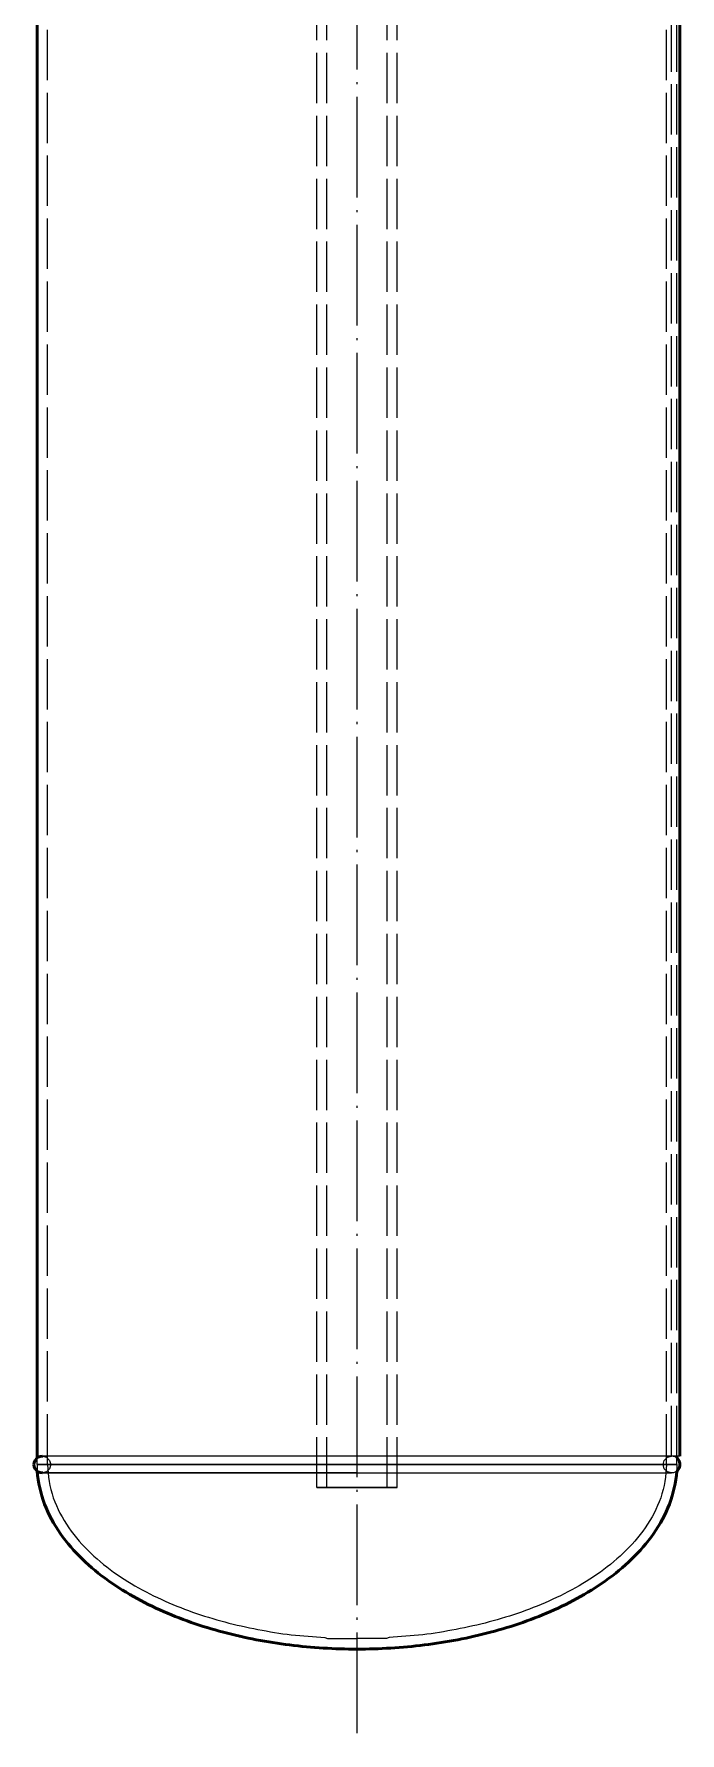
# Model space of a CAD drawing. Header units: millimetres. Extents: x 0 to 594, y 0 to 420.
# Drawn here: x 146 to 184.5, y 215 to 316.3 of the extents above; entities that cross this region are included whole.
import ezdxf

# ---------------------------------------------------------------- set-up
doc = ezdxf.new("R2010")
doc.units = ezdxf.units.MM
doc.linetypes.add('ISO02-TRAZOS', pattern=[3.75, 3, -0.75])
doc.linetypes.add('ISO04-TRAZO-PUNTO', pattern=[7.625, 6, -0.75, 0.125, -0.75])
for name, color, linetype, lineweight in [('01-VISIBLE', 7, 'CONTINUOUS', 50), ('02-OCULTA', 4, 'ISO02-TRAZOS', 25), ('03-EJE', 1, 'ISO04-TRAZO-PUNTO', 25)]:
    doc.layers.add(name, color=color, linetype=linetype, lineweight=lineweight)

msp = doc.modelspace()

# ---------------------------------------------------------------- linework, layer by layer
at = {"layer": '01-VISIBLE'}
for p, q in [((146.186, 231.391), (146.186, 356.485)), ((184.473, 231.5), (184.473, 356.375)), ((184.286, 231.391), (184.286, 231.5))]:
    msp.add_line(p, q, dxfattribs=at)
for points in [[(146.498, 231.5), (146.369, 231.483), (146.248, 231.433), (146.145, 231.354), (146.065, 231.25), (146.015, 231.13), (145.998, 231)], [(145.998, 231), (146.015, 230.871), (146.065, 230.75), (146.145, 230.647), (146.248, 230.567), (146.369, 230.517), (146.498, 230.5)], [(184.473, 231), (184.468, 230.925), (184.45, 230.851), (184.422, 230.78), (184.384, 230.715), (184.336, 230.656), (184.28, 230.605)], [(184.473, 231), (184.468, 231.075), (184.451, 231.147), (184.424, 231.217), (184.387, 231.281), (184.34, 231.34), (184.286, 231.391)], [(146.192, 230.605), (146.208, 230.354), (146.241, 230.105), (146.291, 229.859), (146.346, 229.613), (146.405, 229.369), (146.47, 229.126), (146.542, 228.885), (146.624, 228.648), (146.716, 228.414), (146.818, 228.184), (146.928, 227.958), (147.045, 227.735), (147.168, 227.516), (147.297, 227.301), (147.432, 227.088), (147.573, 226.88), (147.719, 226.676), (147.871, 226.476), (148.029, 226.279), (148.191, 226.087), (148.358, 225.899), (148.529, 225.715), (148.704, 225.535), (148.883, 225.358), (149.065, 225.185), (149.251, 225.016), (149.441, 224.851), (149.633, 224.689), (149.829, 224.531), (150.027, 224.376), (150.228, 224.225), (150.432, 224.078), (150.637, 223.934), (150.846, 223.793), (151.056, 223.655), (151.268, 223.52), (151.483, 223.389), (151.699, 223.261), (151.917, 223.136), (152.137, 223.013), (152.358, 222.894), (152.581, 222.778), (152.805, 222.665), (153.031, 222.554), (153.258, 222.446), (153.487, 222.341), (153.716, 222.239), (153.947, 222.139), (154.179, 222.042), (154.412, 221.948), (154.646, 221.856), (154.881, 221.767), (155.117, 221.68), (155.354, 221.596), (155.592, 221.514), (155.83, 221.435), (156.07, 221.357), (156.31, 221.283), (156.55, 221.21), (156.792, 221.14), (157.034, 221.072), (157.276, 221.007), (157.52, 220.943), (157.764, 220.882), (158.008, 220.823), (158.253, 220.766), (158.498, 220.711), (158.744, 220.659), (158.99, 220.608), (159.237, 220.56), (159.484, 220.514), (159.732, 220.469), (159.98, 220.427), (160.228, 220.387), (160.476, 220.349), (160.725, 220.313), (160.974, 220.279), (161.223, 220.247), (161.473, 220.217), (161.723, 220.189), (161.973, 220.163), (162.223, 220.139), (162.474, 220.116), (162.724, 220.096), (162.975, 220.078), (163.226, 220.062), (163.477, 220.047), (163.728, 220.035), (163.979, 220.024), (164.23, 220.016), (164.482, 220.009), (164.733, 220.004), (164.984, 220.001), (165.236, 220)], [(184.28, 230.605), (184.264, 230.354), (184.23, 230.105), (184.181, 229.859), (184.126, 229.613), (184.067, 229.369), (184.002, 229.126), (183.93, 228.885), (183.848, 228.648), (183.756, 228.414), (183.654, 228.184), (183.544, 227.958), (183.427, 227.735), (183.304, 227.516), (183.174, 227.301), (183.039, 227.088), (182.899, 226.88), (182.752, 226.676), (182.6, 226.476), (182.443, 226.279), (182.281, 226.087), (182.114, 225.899), (181.943, 225.715), (181.768, 225.535), (181.589, 225.358), (181.406, 225.185), (181.22, 225.016), (181.031, 224.851), (180.839, 224.689), (180.643, 224.531), (180.445, 224.376), (180.244, 224.225), (180.04, 224.078), (179.834, 223.934), (179.626, 223.793), (179.416, 223.655), (179.203, 223.52), (178.989, 223.389), (178.773, 223.261), (178.555, 223.136), (178.335, 223.013), (178.114, 222.894), (177.891, 222.778), (177.666, 222.665), (177.441, 222.554), (177.213, 222.446), (176.985, 222.341), (176.755, 222.239), (176.524, 222.139), (176.293, 222.042), (176.06, 221.948), (175.825, 221.856), (175.59, 221.767), (175.354, 221.68), (175.118, 221.596), (174.88, 221.514), (174.641, 221.435), (174.402, 221.357), (174.162, 221.283), (173.921, 221.21), (173.68, 221.14), (173.438, 221.072), (173.195, 221.007), (172.952, 220.943), (172.708, 220.882), (172.464, 220.823), (172.219, 220.766), (171.973, 220.711), (171.728, 220.659), (171.481, 220.608), (171.235, 220.56), (170.988, 220.514), (170.74, 220.469), (170.492, 220.427), (170.244, 220.387), (169.995, 220.349), (169.747, 220.313), (169.498, 220.279), (169.248, 220.247), (168.999, 220.217), (168.749, 220.189), (168.499, 220.163), (168.248, 220.139), (167.998, 220.116), (167.747, 220.096), (167.497, 220.078), (167.246, 220.062), (166.995, 220.047), (166.744, 220.035), (166.493, 220.024), (166.241, 220.016), (165.99, 220.009), (165.739, 220.004), (165.487, 220.001), (165.236, 220)]]:
    msp.add_lwpolyline(points, dxfattribs=at)
at = {"layer": '02-OCULTA'}
for p, q in [((162.836, 229.625), (162.836, 364.2)), ((163.436, 229.625), (163.436, 364.2)), ((167.036, 229.625), (167.036, 364.2)), ((167.636, 229.625), (167.636, 364.2)), ((146.811, 231), (146.811, 356.875)), ((183.661, 231), (183.661, 356.875)), ((183.973, 231.5), (183.973, 356.375)), ((183.973, 231.5), (183.973, 356.375)), ((184.286, 231.5), (184.286, 356.375)), ((184.473, 231.5), (184.473, 356.375)), ((146.186, 231), (146.186, 231.391)), ((184.473, 231.5), (183.973, 231.5)), ((184.473, 231.5), (183.973, 231.5)), ((184.286, 231), (184.286, 231.391))]:
    msp.add_line(p, q, dxfattribs=at)
for points in [[(165.236, 231), (164.985, 231), (164.735, 231), (164.484, 231), (164.233, 231), (163.983, 231), (163.732, 231), (163.481, 231), (163.231, 231), (162.98, 231), (162.729, 231), (162.479, 231), (162.228, 231), (161.977, 231), (161.727, 231), (161.476, 231), (161.225, 231), (160.975, 231), (160.724, 231), (160.473, 231), (160.223, 231), (159.972, 231), (159.721, 231), (159.471, 231), (159.22, 231), (158.969, 231), (158.719, 231), (158.468, 231), (158.217, 231), (157.967, 231), (157.716, 231), (157.465, 231), (157.215, 231), (156.964, 231), (156.713, 231), (156.463, 231), (156.212, 231), (155.962, 231), (155.711, 231), (155.46, 231), (155.21, 231), (154.959, 231), (154.708, 231), (154.458, 231), (154.207, 231), (153.956, 231), (153.706, 231), (153.455, 231), (153.204, 231), (152.954, 231), (152.703, 231), (152.452, 231), (152.202, 231), (151.951, 231), (151.7, 231), (151.45, 231), (151.199, 231), (150.948, 231), (150.698, 231), (150.447, 231), (150.196, 231), (149.946, 231), (149.695, 231), (149.444, 231), (149.194, 231), (148.943, 231), (148.692, 231), (148.442, 231), (148.191, 231), (147.94, 231), (147.69, 231), (147.439, 231), (147.188, 231), (146.938, 231), (146.687, 231), (146.437, 231), (146.186, 231)], [(146.186, 231), (146.437, 231), (146.687, 231), (146.938, 231), (147.188, 231), (147.439, 231), (147.69, 231), (147.94, 231), (148.191, 231), (148.442, 231), (148.692, 231), (148.943, 231), (149.194, 231), (149.444, 231), (149.695, 231), (149.946, 231), (150.196, 231), (150.447, 231), (150.698, 231), (150.948, 231), (151.199, 231), (151.45, 231), (151.7, 231), (151.951, 231), (152.202, 231), (152.452, 231), (152.703, 231), (152.954, 231), (153.204, 231), (153.455, 231), (153.706, 231), (153.956, 231), (154.207, 231), (154.458, 231), (154.708, 231), (154.959, 231), (155.21, 231), (155.46, 231), (155.711, 231), (155.962, 231), (156.212, 231), (156.463, 231), (156.713, 231), (156.964, 231), (157.215, 231), (157.465, 231), (157.716, 231), (157.967, 231), (158.217, 231), (158.468, 231), (158.719, 231), (158.969, 231), (159.22, 231), (159.471, 231), (159.721, 231), (159.972, 231), (160.223, 231), (160.473, 231), (160.724, 231), (160.975, 231), (161.225, 231), (161.476, 231), (161.727, 231), (161.977, 231), (162.228, 231), (162.479, 231), (162.729, 231), (162.98, 231), (163.231, 231), (163.481, 231), (163.732, 231), (163.983, 231), (164.233, 231), (164.484, 231), (164.735, 231), (164.985, 231), (165.236, 231), (165.487, 231), (165.737, 231), (165.988, 231), (166.238, 231), (166.489, 231), (166.74, 231), (166.99, 231), (167.241, 231), (167.492, 231), (167.742, 231), (167.993, 231), (168.244, 231), (168.494, 231), (168.745, 231), (168.996, 231), (169.246, 231), (169.497, 231), (169.748, 231), (169.998, 231), (170.249, 231), (170.5, 231), (170.75, 231), (171.001, 231), (171.252, 231), (171.502, 231), (171.753, 231), (172.004, 231), (172.254, 231), (172.505, 231), (172.756, 231), (173.006, 231), (173.257, 231), (173.508, 231), (173.758, 231), (174.009, 231), (174.26, 231), (174.51, 231), (174.761, 231), (175.012, 231), (175.262, 231), (175.513, 231), (175.763, 231), (176.014, 231), (176.265, 231), (176.515, 231), (176.766, 231), (177.017, 231), (177.267, 231), (177.518, 231), (177.769, 231), (178.019, 231), (178.27, 231), (178.521, 231), (178.771, 231), (179.022, 231), (179.273, 231), (179.523, 231), (179.774, 231), (180.025, 231), (180.275, 231), (180.526, 231), (180.777, 231), (181.027, 231), (181.278, 231), (181.529, 231), (181.779, 231), (182.03, 231), (182.281, 231), (182.531, 231), (182.782, 231), (183.033, 231), (183.283, 231), (183.534, 231), (183.785, 231), (184.035, 231), (184.286, 231)], [(165.236, 231), (164.985, 231), (164.735, 231), (164.484, 231), (164.233, 231), (163.983, 231), (163.732, 231), (163.481, 231), (163.231, 231), (162.98, 231), (162.729, 231), (162.479, 231), (162.228, 231), (161.977, 231), (161.727, 231), (161.476, 231), (161.225, 231), (160.975, 231), (160.724, 231), (160.473, 231), (160.223, 231), (159.972, 231), (159.721, 231), (159.471, 231), (159.22, 231), (158.969, 231), (158.719, 231), (158.468, 231), (158.217, 231), (157.967, 231), (157.716, 231), (157.465, 231), (157.215, 231), (156.964, 231), (156.713, 231), (156.463, 231), (156.212, 231), (155.962, 231), (155.711, 231), (155.46, 231), (155.21, 231), (154.959, 231), (154.708, 231), (154.458, 231), (154.207, 231), (153.956, 231), (153.706, 231), (153.455, 231), (153.204, 231), (152.954, 231), (152.703, 231), (152.452, 231), (152.202, 231), (151.951, 231), (151.7, 231), (151.45, 231), (151.199, 231), (150.948, 231), (150.698, 231), (150.447, 231), (150.196, 231), (149.946, 231), (149.695, 231), (149.444, 231), (149.194, 231), (148.943, 231), (148.692, 231), (148.442, 231), (148.191, 231), (147.94, 231), (147.69, 231), (147.439, 231), (147.188, 231), (146.938, 231), (146.687, 231), (146.437, 231), (146.186, 231)], [(146.186, 231), (146.437, 231), (146.687, 231), (146.938, 231), (147.188, 231), (147.439, 231), (147.69, 231), (147.94, 231), (148.191, 231), (148.442, 231), (148.692, 231), (148.943, 231), (149.194, 231), (149.444, 231), (149.695, 231), (149.946, 231), (150.196, 231), (150.447, 231), (150.698, 231), (150.948, 231), (151.199, 231), (151.45, 231), (151.7, 231), (151.951, 231), (152.202, 231), (152.452, 231), (152.703, 231), (152.954, 231), (153.204, 231), (153.455, 231), (153.706, 231), (153.956, 231), (154.207, 231), (154.458, 231), (154.708, 231), (154.959, 231), (155.21, 231), (155.46, 231), (155.711, 231), (155.962, 231), (156.212, 231), (156.463, 231), (156.713, 231), (156.964, 231), (157.215, 231), (157.465, 231), (157.716, 231), (157.967, 231), (158.217, 231), (158.468, 231), (158.719, 231), (158.969, 231), (159.22, 231), (159.471, 231), (159.721, 231), (159.972, 231), (160.223, 231), (160.473, 231), (160.724, 231), (160.975, 231), (161.225, 231), (161.476, 231), (161.727, 231), (161.977, 231), (162.228, 231), (162.479, 231), (162.729, 231), (162.98, 231), (163.231, 231), (163.481, 231), (163.732, 231), (163.983, 231), (164.233, 231), (164.484, 231), (164.735, 231), (164.985, 231), (165.236, 231), (165.487, 231), (165.737, 231), (165.988, 231), (166.238, 231), (166.489, 231), (166.74, 231), (166.99, 231), (167.241, 231), (167.492, 231), (167.742, 231), (167.993, 231), (168.244, 231), (168.494, 231), (168.745, 231), (168.996, 231), (169.246, 231), (169.497, 231), (169.748, 231), (169.998, 231), (170.249, 231), (170.5, 231), (170.75, 231), (171.001, 231), (171.252, 231), (171.502, 231), (171.753, 231), (172.004, 231), (172.254, 231), (172.505, 231), (172.756, 231), (173.006, 231), (173.257, 231), (173.508, 231), (173.758, 231), (174.009, 231), (174.26, 231), (174.51, 231), (174.761, 231), (175.012, 231), (175.262, 231), (175.513, 231), (175.763, 231), (176.014, 231), (176.265, 231), (176.515, 231), (176.766, 231), (177.017, 231), (177.267, 231), (177.518, 231), (177.769, 231), (178.019, 231), (178.27, 231), (178.521, 231), (178.771, 231), (179.022, 231), (179.273, 231), (179.523, 231), (179.774, 231), (180.025, 231), (180.275, 231), (180.526, 231), (180.777, 231), (181.027, 231), (181.278, 231), (181.529, 231), (181.779, 231), (182.03, 231), (182.281, 231), (182.531, 231), (182.782, 231), (183.033, 231), (183.283, 231), (183.534, 231), (183.785, 231), (184.035, 231), (184.286, 231)], [(146.186, 231), (146.186, 230.934), (146.186, 230.868), (146.187, 230.803), (146.188, 230.737), (146.19, 230.671), (146.192, 230.605)], [(165.236, 231.5), (164.983, 231.5), (164.729, 231.5), (164.476, 231.5), (164.223, 231.5), (163.97, 231.5), (163.717, 231.5), (163.463, 231.5), (163.21, 231.5), (162.957, 231.5), (162.704, 231.5), (162.451, 231.5), (162.197, 231.5), (161.944, 231.5), (161.691, 231.5), (161.438, 231.5), (161.184, 231.5), (160.931, 231.5), (160.678, 231.5), (160.425, 231.5), (160.172, 231.5), (159.918, 231.5), (159.665, 231.5), (159.412, 231.5), (159.159, 231.5), (158.906, 231.5), (158.652, 231.5), (158.399, 231.5), (158.146, 231.5), (157.893, 231.5), (157.64, 231.5), (157.386, 231.5), (157.133, 231.5), (156.88, 231.5), (156.627, 231.5), (156.374, 231.5), (156.12, 231.5), (155.867, 231.5), (155.614, 231.5), (155.361, 231.5), (155.107, 231.5), (154.854, 231.5), (154.601, 231.5), (154.348, 231.5), (154.095, 231.5), (153.841, 231.5), (153.588, 231.5), (153.335, 231.5), (153.082, 231.5), (152.829, 231.5), (152.575, 231.5), (152.322, 231.5), (152.069, 231.5), (151.816, 231.5), (151.563, 231.5), (151.309, 231.5), (151.056, 231.5), (150.803, 231.5), (150.55, 231.5), (150.296, 231.5), (150.043, 231.5), (149.79, 231.5), (149.537, 231.5), (149.284, 231.5), (149.03, 231.5), (148.777, 231.5), (148.524, 231.5), (148.271, 231.5), (148.018, 231.5), (147.764, 231.5), (147.511, 231.5), (147.258, 231.5), (147.005, 231.5), (146.752, 231.5), (146.498, 231.5)], [(183.973, 231.5), (183.722, 231.5), (183.47, 231.5), (183.219, 231.5), (182.967, 231.5), (182.716, 231.5), (182.464, 231.5), (182.213, 231.5), (181.961, 231.5), (181.71, 231.5), (181.458, 231.5), (181.207, 231.5), (180.955, 231.5), (180.704, 231.5), (180.452, 231.5), (180.201, 231.5), (179.949, 231.5), (179.698, 231.5), (179.446, 231.5), (179.195, 231.5), (178.943, 231.5), (178.692, 231.5), (178.44, 231.5), (178.189, 231.5), (177.937, 231.5), (177.686, 231.5), (177.434, 231.5), (177.183, 231.5), (176.931, 231.5), (176.68, 231.5), (176.428, 231.5), (176.177, 231.5), (175.925, 231.5), (175.674, 231.5), (175.422, 231.5), (175.17, 231.5), (174.919, 231.5), (174.667, 231.5), (174.416, 231.5), (174.164, 231.5), (173.913, 231.5), (173.661, 231.5), (173.41, 231.5), (173.158, 231.5), (172.907, 231.5), (172.655, 231.5), (172.404, 231.5), (172.152, 231.5), (171.901, 231.5), (171.649, 231.5), (171.398, 231.5), (171.146, 231.5), (170.895, 231.5), (170.643, 231.5), (170.392, 231.5), (170.14, 231.5), (169.889, 231.5), (169.637, 231.5), (169.386, 231.5), (169.134, 231.5), (168.883, 231.5), (168.631, 231.5), (168.38, 231.5), (168.128, 231.5), (167.877, 231.5), (167.625, 231.5), (167.374, 231.5), (167.122, 231.5), (166.871, 231.5), (166.619, 231.5), (166.368, 231.5), (166.116, 231.5), (165.865, 231.5), (165.613, 231.5), (165.362, 231.5), (165.11, 231.5), (164.859, 231.5), (164.607, 231.5), (164.356, 231.5), (164.104, 231.5), (163.853, 231.5), (163.601, 231.5), (163.35, 231.5), (163.098, 231.5), (162.846, 231.5), (162.595, 231.5), (162.343, 231.5), (162.092, 231.5), (161.84, 231.5), (161.589, 231.5), (161.337, 231.5), (161.086, 231.5), (160.834, 231.5), (160.583, 231.5), (160.331, 231.5), (160.08, 231.5), (159.828, 231.5), (159.577, 231.5), (159.325, 231.5), (159.074, 231.5), (158.822, 231.5), (158.571, 231.5), (158.319, 231.5), (158.068, 231.5), (157.816, 231.5), (157.565, 231.5), (157.313, 231.5), (157.062, 231.5), (156.81, 231.5), (156.559, 231.5), (156.307, 231.5), (156.056, 231.5), (155.804, 231.5), (155.553, 231.5), (155.301, 231.5), (155.05, 231.5), (154.798, 231.5), (154.547, 231.5), (154.295, 231.5), (154.044, 231.5), (153.792, 231.5), (153.541, 231.5), (153.289, 231.5), (153.038, 231.5), (152.786, 231.5), (152.535, 231.5), (152.283, 231.5), (152.032, 231.5), (151.78, 231.5), (151.529, 231.5), (151.277, 231.5), (151.026, 231.5), (150.774, 231.5), (150.523, 231.5), (150.271, 231.5), (150.019, 231.5), (149.768, 231.5), (149.516, 231.5), (149.265, 231.5), (149.013, 231.5), (148.762, 231.5), (148.51, 231.5), (148.259, 231.5), (148.007, 231.5), (147.756, 231.5), (147.504, 231.5), (147.253, 231.5), (147.001, 231.5), (146.75, 231.5), (146.498, 231.5)], [(146.498, 231.5), (146.748, 231.433), (146.931, 231.25), (146.998, 231), (146.931, 230.75), (146.748, 230.567), (146.498, 230.5)], [(165.236, 231), (164.983, 231), (164.731, 231), (164.479, 231), (164.226, 231), (163.974, 231), (163.721, 231), (163.469, 231), (163.217, 231), (162.964, 231), (162.712, 231), (162.459, 231), (162.207, 231), (161.955, 231), (161.702, 231), (161.45, 231), (161.197, 231), (160.945, 231), (160.693, 231), (160.44, 231), (160.188, 231), (159.936, 231), (159.683, 231), (159.431, 231), (159.178, 231), (158.926, 231), (158.674, 231), (158.421, 231), (158.169, 231), (157.916, 231), (157.664, 231), (157.412, 231), (157.159, 231), (156.907, 231), (156.654, 231), (156.402, 231), (156.15, 231), (155.897, 231), (155.645, 231), (155.392, 231), (155.14, 231), (154.888, 231), (154.635, 231), (154.383, 231), (154.13, 231), (153.878, 231), (153.626, 231), (153.373, 231), (153.121, 231), (152.868, 231), (152.616, 231), (152.364, 231), (152.111, 231), (151.859, 231), (151.606, 231), (151.354, 231), (151.102, 231), (150.849, 231), (150.597, 231), (150.344, 231), (150.092, 231), (149.84, 231), (149.587, 231), (149.335, 231), (149.082, 231), (148.83, 231), (148.578, 231), (148.325, 231), (148.073, 231), (147.82, 231), (147.568, 231), (147.316, 231), (147.063, 231), (146.811, 231)], [(146.811, 231), (147.062, 231), (147.312, 231), (147.563, 231), (147.814, 231), (148.064, 231), (148.315, 231), (148.566, 231), (148.816, 231), (149.067, 231), (149.318, 231), (149.568, 231), (149.819, 231), (150.07, 231), (150.32, 231), (150.571, 231), (150.822, 231), (151.072, 231), (151.323, 231), (151.574, 231), (151.824, 231), (152.075, 231), (152.326, 231), (152.576, 231), (152.827, 231), (153.078, 231), (153.329, 231), (153.579, 231), (153.83, 231), (154.081, 231), (154.331, 231), (154.582, 231), (154.833, 231), (155.083, 231), (155.334, 231), (155.585, 231), (155.835, 231), (156.086, 231), (156.337, 231), (156.587, 231), (156.838, 231), (157.089, 231), (157.339, 231), (157.59, 231), (157.841, 231), (158.091, 231), (158.342, 231), (158.593, 231), (158.843, 231), (159.094, 231), (159.345, 231), (159.596, 231), (159.846, 231), (160.097, 231), (160.348, 231), (160.598, 231), (160.849, 231), (161.1, 231), (161.35, 231), (161.601, 231), (161.852, 231), (162.102, 231), (162.353, 231), (162.604, 231), (162.854, 231), (163.105, 231), (163.356, 231), (163.606, 231), (163.857, 231), (164.108, 231), (164.358, 231), (164.609, 231), (164.86, 231), (165.111, 231), (165.361, 231), (165.612, 231), (165.863, 231), (166.113, 231), (166.364, 231), (166.615, 231), (166.865, 231), (167.116, 231), (167.367, 231), (167.617, 231), (167.868, 231), (168.119, 231), (168.369, 231), (168.62, 231), (168.871, 231), (169.121, 231), (169.372, 231), (169.623, 231), (169.873, 231), (170.124, 231), (170.375, 231), (170.625, 231), (170.876, 231), (171.127, 231), (171.378, 231), (171.628, 231), (171.879, 231), (172.13, 231), (172.38, 231), (172.631, 231), (172.882, 231), (173.132, 231), (173.383, 231), (173.634, 231), (173.884, 231), (174.135, 231), (174.386, 231), (174.636, 231), (174.887, 231), (175.138, 231), (175.388, 231), (175.639, 231), (175.89, 231), (176.14, 231), (176.391, 231), (176.642, 231), (176.892, 231), (177.143, 231), (177.394, 231), (177.645, 231), (177.895, 231), (178.146, 231), (178.397, 231), (178.647, 231), (178.898, 231), (179.149, 231), (179.399, 231), (179.65, 231), (179.901, 231), (180.151, 231), (180.402, 231), (180.653, 231), (180.903, 231), (181.154, 231), (181.405, 231), (181.655, 231), (181.906, 231), (182.157, 231), (182.407, 231), (182.658, 231), (182.909, 231), (183.159, 231), (183.41, 231), (183.661, 231)], [(165.236, 231), (164.983, 231), (164.731, 231), (164.479, 231), (164.226, 231), (163.974, 231), (163.721, 231), (163.469, 231), (163.217, 231), (162.964, 231), (162.712, 231), (162.459, 231), (162.207, 231), (161.955, 231), (161.702, 231), (161.45, 231), (161.197, 231), (160.945, 231), (160.693, 231), (160.44, 231), (160.188, 231), (159.936, 231), (159.683, 231), (159.431, 231), (159.178, 231), (158.926, 231), (158.674, 231), (158.421, 231), (158.169, 231), (157.916, 231), (157.664, 231), (157.412, 231), (157.159, 231), (156.907, 231), (156.654, 231), (156.402, 231), (156.15, 231), (155.897, 231), (155.645, 231), (155.392, 231), (155.14, 231), (154.888, 231), (154.635, 231), (154.383, 231), (154.13, 231), (153.878, 231), (153.626, 231), (153.373, 231), (153.121, 231), (152.868, 231), (152.616, 231), (152.364, 231), (152.111, 231), (151.859, 231), (151.606, 231), (151.354, 231), (151.102, 231), (150.849, 231), (150.597, 231), (150.344, 231), (150.092, 231), (149.84, 231), (149.587, 231), (149.335, 231), (149.082, 231), (148.83, 231), (148.578, 231), (148.325, 231), (148.073, 231), (147.82, 231), (147.568, 231), (147.316, 231), (147.063, 231), (146.811, 231)], [(146.811, 231), (147.062, 231), (147.312, 231), (147.563, 231), (147.814, 231), (148.064, 231), (148.315, 231), (148.566, 231), (148.816, 231), (149.067, 231), (149.318, 231), (149.568, 231), (149.819, 231), (150.07, 231), (150.32, 231), (150.571, 231), (150.822, 231), (151.072, 231), (151.323, 231), (151.574, 231), (151.824, 231), (152.075, 231), (152.326, 231), (152.576, 231), (152.827, 231), (153.078, 231), (153.329, 231), (153.579, 231), (153.83, 231), (154.081, 231), (154.331, 231), (154.582, 231), (154.833, 231), (155.083, 231), (155.334, 231), (155.585, 231), (155.835, 231), (156.086, 231), (156.337, 231), (156.587, 231), (156.838, 231), (157.089, 231), (157.339, 231), (157.59, 231), (157.841, 231), (158.091, 231), (158.342, 231), (158.593, 231), (158.843, 231), (159.094, 231), (159.345, 231), (159.596, 231), (159.846, 231), (160.097, 231), (160.348, 231), (160.598, 231), (160.849, 231), (161.1, 231), (161.35, 231), (161.601, 231), (161.852, 231), (162.102, 231), (162.353, 231), (162.604, 231), (162.854, 231), (163.105, 231), (163.356, 231), (163.606, 231), (163.857, 231), (164.108, 231), (164.358, 231), (164.609, 231), (164.86, 231), (165.111, 231), (165.361, 231), (165.612, 231), (165.863, 231), (166.113, 231), (166.364, 231), (166.615, 231), (166.865, 231), (167.116, 231), (167.367, 231), (167.617, 231), (167.868, 231), (168.119, 231), (168.369, 231), (168.62, 231), (168.871, 231), (169.121, 231), (169.372, 231), (169.623, 231), (169.873, 231), (170.124, 231), (170.375, 231), (170.625, 231), (170.876, 231), (171.127, 231), (171.378, 231), (171.628, 231), (171.879, 231), (172.13, 231), (172.38, 231), (172.631, 231), (172.882, 231), (173.132, 231), (173.383, 231), (173.634, 231), (173.884, 231), (174.135, 231), (174.386, 231), (174.636, 231), (174.887, 231), (175.138, 231), (175.388, 231), (175.639, 231), (175.89, 231), (176.14, 231), (176.391, 231), (176.642, 231), (176.892, 231), (177.143, 231), (177.394, 231), (177.645, 231), (177.895, 231), (178.146, 231), (178.397, 231), (178.647, 231), (178.898, 231), (179.149, 231), (179.399, 231), (179.65, 231), (179.901, 231), (180.151, 231), (180.402, 231), (180.653, 231), (180.903, 231), (181.154, 231), (181.405, 231), (181.655, 231), (181.906, 231), (182.157, 231), (182.407, 231), (182.658, 231), (182.909, 231), (183.159, 231), (183.41, 231), (183.661, 231)], [(146.811, 231), (146.816, 230.748), (146.833, 230.497), (146.86, 230.247), (146.897, 229.998), (146.945, 229.751), (147.003, 229.506), (147.071, 229.263), (147.149, 229.023), (147.235, 228.787), (147.33, 228.554), (147.434, 228.324), (147.546, 228.099), (147.666, 227.877), (147.792, 227.659), (147.926, 227.446), (148.066, 227.237), (148.212, 227.032), (148.364, 226.831), (148.522, 226.634), (148.684, 226.442), (148.852, 226.254), (149.024, 226.07), (149.2, 225.891), (149.381, 225.715), (149.565, 225.543), (149.753, 225.376), (149.945, 225.212), (150.139, 225.052), (150.337, 224.896), (150.538, 224.744), (150.741, 224.595), (150.947, 224.45), (151.155, 224.309), (151.366, 224.171), (151.579, 224.036), (151.794, 223.905), (152.01, 223.777), (152.229, 223.652), (152.45, 223.53), (152.672, 223.412), (152.896, 223.296), (153.121, 223.183), (153.348, 223.074), (153.576, 222.967), (153.805, 222.863), (154.036, 222.762), (154.268, 222.664), (154.501, 222.568), (154.735, 222.475), (154.97, 222.385), (155.206, 222.297), (155.443, 222.212), (155.681, 222.13), (155.92, 222.05), (156.159, 221.972), (156.399, 221.896), (156.64, 221.823), (156.882, 221.752), (157.124, 221.684), (157.367, 221.618), (157.611, 221.554), (157.855, 221.493), (158.1, 221.435), (158.346, 221.379), (158.592, 221.325), (158.839, 221.273), (159.085, 221.224), (159.333, 221.175), (159.58, 221.129), (159.828, 221.083), (160.076, 221.038), (160.324, 220.995), (160.572, 220.955), (160.821, 220.918), (161.071, 220.886), (161.321, 220.857), (161.572, 220.831), (161.823, 220.809), (162.074, 220.788), (162.325, 220.77), (162.576, 220.751), (162.827, 220.733), (163.078, 220.714), (163.329, 220.691), (163.473, 220.636), (163.725, 220.63), (163.977, 220.628), (164.228, 220.627), (164.48, 220.626), (164.732, 220.625), (164.984, 220.625), (165.236, 220.625)], [(183.973, 231.5), (183.72, 231.5), (183.467, 231.5), (183.214, 231.5), (182.961, 231.5), (182.707, 231.5), (182.454, 231.5), (182.201, 231.5), (181.948, 231.5), (181.694, 231.5), (181.441, 231.5), (181.188, 231.5), (180.935, 231.5), (180.682, 231.5), (180.428, 231.5), (180.175, 231.5), (179.922, 231.5), (179.669, 231.5), (179.416, 231.5), (179.162, 231.5), (178.909, 231.5), (178.656, 231.5), (178.403, 231.5), (178.15, 231.5), (177.896, 231.5), (177.643, 231.5), (177.39, 231.5), (177.137, 231.5), (176.883, 231.5), (176.63, 231.5), (176.377, 231.5), (176.124, 231.5), (175.871, 231.5), (175.617, 231.5), (175.364, 231.5), (175.111, 231.5), (174.858, 231.5), (174.605, 231.5), (174.351, 231.5), (174.098, 231.5), (173.845, 231.5), (173.592, 231.5), (173.339, 231.5), (173.085, 231.5), (172.832, 231.5), (172.579, 231.5), (172.326, 231.5), (172.072, 231.5), (171.819, 231.5), (171.566, 231.5), (171.313, 231.5), (171.06, 231.5), (170.806, 231.5), (170.553, 231.5), (170.3, 231.5), (170.047, 231.5), (169.794, 231.5), (169.54, 231.5), (169.287, 231.5), (169.034, 231.5), (168.781, 231.5), (168.528, 231.5), (168.274, 231.5), (168.021, 231.5), (167.768, 231.5), (167.515, 231.5), (167.262, 231.5), (167.008, 231.5), (166.755, 231.5), (166.502, 231.5), (166.249, 231.5), (165.995, 231.5), (165.742, 231.5), (165.489, 231.5), (165.236, 231.5)], [(184.286, 231), (184.035, 231), (183.785, 231), (183.534, 231), (183.283, 231), (183.033, 231), (182.782, 231), (182.531, 231), (182.281, 231), (182.03, 231), (181.779, 231), (181.529, 231), (181.278, 231), (181.027, 231), (180.777, 231), (180.526, 231), (180.275, 231), (180.025, 231), (179.774, 231), (179.523, 231), (179.273, 231), (179.022, 231), (178.771, 231), (178.521, 231), (178.27, 231), (178.019, 231), (177.769, 231), (177.518, 231), (177.267, 231), (177.017, 231), (176.766, 231), (176.515, 231), (176.265, 231), (176.014, 231), (175.763, 231), (175.513, 231), (175.262, 231), (175.012, 231), (174.761, 231), (174.51, 231), (174.26, 231), (174.009, 231), (173.758, 231), (173.508, 231), (173.257, 231), (173.006, 231), (172.756, 231), (172.505, 231), (172.254, 231), (172.004, 231), (171.753, 231), (171.502, 231), (171.252, 231), (171.001, 231), (170.75, 231), (170.5, 231), (170.249, 231), (169.998, 231), (169.748, 231), (169.497, 231), (169.246, 231), (168.996, 231), (168.745, 231), (168.494, 231), (168.244, 231), (167.993, 231), (167.742, 231), (167.492, 231), (167.241, 231), (166.99, 231), (166.74, 231), (166.489, 231), (166.238, 231), (165.988, 231), (165.737, 231), (165.487, 231), (165.236, 231)], [(183.661, 231), (183.408, 231), (183.156, 231), (182.904, 231), (182.651, 231), (182.399, 231), (182.146, 231), (181.894, 231), (181.642, 231), (181.389, 231), (181.137, 231), (180.884, 231), (180.632, 231), (180.38, 231), (180.127, 231), (179.875, 231), (179.622, 231), (179.37, 231), (179.118, 231), (178.865, 231), (178.613, 231), (178.361, 231), (178.108, 231), (177.856, 231), (177.603, 231), (177.351, 231), (177.099, 231), (176.846, 231), (176.594, 231), (176.341, 231), (176.089, 231), (175.837, 231), (175.584, 231), (175.332, 231), (175.079, 231), (174.827, 231), (174.575, 231), (174.322, 231), (174.07, 231), (173.817, 231), (173.565, 231), (173.313, 231), (173.06, 231), (172.808, 231), (172.555, 231), (172.303, 231), (172.051, 231), (171.798, 231), (171.546, 231), (171.293, 231), (171.041, 231), (170.789, 231), (170.536, 231), (170.284, 231), (170.031, 231), (169.779, 231), (169.527, 231), (169.274, 231), (169.022, 231), (168.769, 231), (168.517, 231), (168.265, 231), (168.012, 231), (167.76, 231), (167.507, 231), (167.255, 231), (167.003, 231), (166.75, 231), (166.498, 231), (166.245, 231), (165.993, 231), (165.741, 231), (165.488, 231), (165.236, 231)], [(184.286, 231), (184.035, 231), (183.785, 231), (183.534, 231), (183.283, 231), (183.033, 231), (182.782, 231), (182.531, 231), (182.281, 231), (182.03, 231), (181.779, 231), (181.529, 231), (181.278, 231), (181.027, 231), (180.777, 231), (180.526, 231), (180.275, 231), (180.025, 231), (179.774, 231), (179.523, 231), (179.273, 231), (179.022, 231), (178.771, 231), (178.521, 231), (178.27, 231), (178.019, 231), (177.769, 231), (177.518, 231), (177.267, 231), (177.017, 231), (176.766, 231), (176.515, 231), (176.265, 231), (176.014, 231), (175.763, 231), (175.513, 231), (175.262, 231), (175.012, 231), (174.761, 231), (174.51, 231), (174.26, 231), (174.009, 231), (173.758, 231), (173.508, 231), (173.257, 231), (173.006, 231), (172.756, 231), (172.505, 231), (172.254, 231), (172.004, 231), (171.753, 231), (171.502, 231), (171.252, 231), (171.001, 231), (170.75, 231), (170.5, 231), (170.249, 231), (169.998, 231), (169.748, 231), (169.497, 231), (169.246, 231), (168.996, 231), (168.745, 231), (168.494, 231), (168.244, 231), (167.993, 231), (167.742, 231), (167.492, 231), (167.241, 231), (166.99, 231), (166.74, 231), (166.489, 231), (166.238, 231), (165.988, 231), (165.737, 231), (165.487, 231), (165.236, 231)], [(183.661, 231), (183.408, 231), (183.156, 231), (182.904, 231), (182.651, 231), (182.399, 231), (182.146, 231), (181.894, 231), (181.642, 231), (181.389, 231), (181.137, 231), (180.884, 231), (180.632, 231), (180.38, 231), (180.127, 231), (179.875, 231), (179.622, 231), (179.37, 231), (179.118, 231), (178.865, 231), (178.613, 231), (178.361, 231), (178.108, 231), (177.856, 231), (177.603, 231), (177.351, 231), (177.099, 231), (176.846, 231), (176.594, 231), (176.341, 231), (176.089, 231), (175.837, 231), (175.584, 231), (175.332, 231), (175.079, 231), (174.827, 231), (174.575, 231), (174.322, 231), (174.07, 231), (173.817, 231), (173.565, 231), (173.313, 231), (173.06, 231), (172.808, 231), (172.555, 231), (172.303, 231), (172.051, 231), (171.798, 231), (171.546, 231), (171.293, 231), (171.041, 231), (170.789, 231), (170.536, 231), (170.284, 231), (170.031, 231), (169.779, 231), (169.527, 231), (169.274, 231), (169.022, 231), (168.769, 231), (168.517, 231), (168.265, 231), (168.012, 231), (167.76, 231), (167.507, 231), (167.255, 231), (167.003, 231), (166.75, 231), (166.498, 231), (166.245, 231), (165.993, 231), (165.741, 231), (165.488, 231), (165.236, 231)], [(183.661, 231), (183.655, 230.748), (183.639, 230.497), (183.612, 230.247), (183.574, 229.998), (183.526, 229.751), (183.468, 229.506), (183.4, 229.263), (183.323, 229.023), (183.237, 228.787), (183.141, 228.554), (183.038, 228.324), (182.926, 228.099), (182.806, 227.877), (182.679, 227.659), (182.546, 227.446), (182.406, 227.237), (182.26, 227.032), (182.107, 226.831), (181.95, 226.634), (181.787, 226.442), (181.62, 226.254), (181.448, 226.07), (181.271, 225.891), (181.091, 225.715), (180.906, 225.543), (180.718, 225.376), (180.527, 225.212), (180.332, 225.052), (180.135, 224.896), (179.934, 224.744), (179.731, 224.595), (179.525, 224.45), (179.317, 224.309), (179.106, 224.171), (178.893, 224.036), (178.678, 223.905), (178.461, 223.777), (178.243, 223.652), (178.022, 223.53), (177.8, 223.412), (177.576, 223.296), (177.351, 223.183), (177.124, 223.074), (176.896, 222.967), (176.667, 222.863), (176.436, 222.762), (176.204, 222.664), (175.971, 222.568), (175.737, 222.475), (175.502, 222.385), (175.266, 222.297), (175.029, 222.212), (174.791, 222.13), (174.552, 222.05), (174.313, 221.972), (174.072, 221.896), (173.831, 221.823), (173.59, 221.752), (173.347, 221.684), (173.104, 221.618), (172.861, 221.554), (172.616, 221.493), (172.371, 221.435), (172.126, 221.379), (171.88, 221.325), (171.633, 221.273), (171.386, 221.224), (171.139, 221.175), (170.892, 221.129), (170.644, 221.083), (170.396, 221.038), (170.148, 220.995), (169.899, 220.955), (169.65, 220.918), (169.401, 220.886), (169.15, 220.857), (168.9, 220.831), (168.649, 220.809), (168.398, 220.788), (168.147, 220.77), (167.896, 220.751), (167.644, 220.733), (167.393, 220.714), (167.142, 220.691), (166.999, 220.636), (166.747, 220.63), (166.495, 220.628), (166.243, 220.627), (165.991, 220.626), (165.74, 220.625), (165.488, 220.625), (165.236, 220.625)], [(183.973, 230.5), (183.723, 230.567), (183.54, 230.75), (183.473, 231), (183.54, 231.25), (183.723, 231.433), (183.973, 231.5)], [(184.286, 231.391), (184.24, 231.423), (184.191, 231.45), (184.139, 231.472), (184.085, 231.488), (184.029, 231.497), (183.973, 231.5)], [(184.286, 231), (184.286, 230.934), (184.285, 230.868), (184.285, 230.803), (184.283, 230.737), (184.282, 230.671), (184.28, 230.605)], [(165.236, 230.5), (164.983, 230.5), (164.729, 230.5), (164.476, 230.5), (164.223, 230.5), (163.97, 230.5), (163.717, 230.5), (163.463, 230.5), (163.21, 230.5), (162.957, 230.5), (162.704, 230.5), (162.451, 230.5), (162.197, 230.5), (161.944, 230.5), (161.691, 230.5), (161.438, 230.5), (161.184, 230.5), (160.931, 230.5), (160.678, 230.5), (160.425, 230.5), (160.172, 230.5), (159.918, 230.5), (159.665, 230.5), (159.412, 230.5), (159.159, 230.5), (158.906, 230.5), (158.652, 230.5), (158.399, 230.5), (158.146, 230.5), (157.893, 230.5), (157.64, 230.5), (157.386, 230.5), (157.133, 230.5), (156.88, 230.5), (156.627, 230.5), (156.374, 230.5), (156.12, 230.5), (155.867, 230.5), (155.614, 230.5), (155.361, 230.5), (155.107, 230.5), (154.854, 230.5), (154.601, 230.5), (154.348, 230.5), (154.095, 230.5), (153.841, 230.5), (153.588, 230.5), (153.335, 230.5), (153.082, 230.5), (152.829, 230.5), (152.575, 230.5), (152.322, 230.5), (152.069, 230.5), (151.816, 230.5), (151.563, 230.5), (151.309, 230.5), (151.056, 230.5), (150.803, 230.5), (150.55, 230.5), (150.296, 230.5), (150.043, 230.5), (149.79, 230.5), (149.537, 230.5), (149.284, 230.5), (149.03, 230.5), (148.777, 230.5), (148.524, 230.5), (148.271, 230.5), (148.018, 230.5), (147.764, 230.5), (147.511, 230.5), (147.258, 230.5), (147.005, 230.5), (146.752, 230.5), (146.498, 230.5)], [(146.498, 230.5), (146.75, 230.5), (147.001, 230.5), (147.253, 230.5), (147.504, 230.5), (147.756, 230.5), (148.007, 230.5), (148.259, 230.5), (148.51, 230.5), (148.762, 230.5), (149.013, 230.5), (149.265, 230.5), (149.516, 230.5), (149.768, 230.5), (150.019, 230.5), (150.271, 230.5), (150.523, 230.5), (150.774, 230.5), (151.026, 230.5), (151.277, 230.5), (151.529, 230.5), (151.78, 230.5), (152.032, 230.5), (152.283, 230.5), (152.535, 230.5), (152.786, 230.5), (153.038, 230.5), (153.289, 230.5), (153.541, 230.5), (153.792, 230.5), (154.044, 230.5), (154.295, 230.5), (154.547, 230.5), (154.798, 230.5), (155.05, 230.5), (155.301, 230.5), (155.553, 230.5), (155.804, 230.5), (156.056, 230.5), (156.307, 230.5), (156.559, 230.5), (156.81, 230.5), (157.062, 230.5), (157.313, 230.5), (157.565, 230.5), (157.816, 230.5), (158.068, 230.5), (158.319, 230.5), (158.571, 230.5), (158.822, 230.5), (159.074, 230.5), (159.325, 230.5), (159.577, 230.5), (159.828, 230.5), (160.08, 230.5), (160.331, 230.5), (160.583, 230.5), (160.834, 230.5), (161.086, 230.5), (161.337, 230.5), (161.589, 230.5), (161.84, 230.5), (162.092, 230.5), (162.343, 230.5), (162.595, 230.5), (162.846, 230.5), (163.098, 230.5), (163.35, 230.5), (163.601, 230.5), (163.853, 230.5), (164.104, 230.5), (164.356, 230.5), (164.607, 230.5), (164.859, 230.5), (165.11, 230.5), (165.362, 230.5), (165.613, 230.5), (165.865, 230.5), (166.116, 230.5), (166.368, 230.5), (166.619, 230.5), (166.871, 230.5), (167.122, 230.5), (167.374, 230.5), (167.625, 230.5), (167.877, 230.5), (168.128, 230.5), (168.38, 230.5), (168.631, 230.5), (168.883, 230.5), (169.134, 230.5), (169.386, 230.5), (169.637, 230.5), (169.889, 230.5), (170.14, 230.5), (170.392, 230.5), (170.643, 230.5), (170.895, 230.5), (171.146, 230.5), (171.398, 230.5), (171.649, 230.5), (171.901, 230.5), (172.152, 230.5), (172.404, 230.5), (172.655, 230.5), (172.907, 230.5), (173.158, 230.5), (173.41, 230.5), (173.661, 230.5), (173.913, 230.5), (174.164, 230.5), (174.416, 230.5), (174.667, 230.5), (174.919, 230.5), (175.17, 230.5), (175.422, 230.5), (175.674, 230.5), (175.925, 230.5), (176.177, 230.5), (176.428, 230.5), (176.68, 230.5), (176.931, 230.5), (177.183, 230.5), (177.434, 230.5), (177.686, 230.5), (177.937, 230.5), (178.189, 230.5), (178.44, 230.5), (178.692, 230.5), (178.943, 230.5), (179.195, 230.5), (179.446, 230.5), (179.698, 230.5), (179.949, 230.5), (180.201, 230.5), (180.452, 230.5), (180.704, 230.5), (180.955, 230.5), (181.207, 230.5), (181.458, 230.5), (181.71, 230.5), (181.961, 230.5), (182.213, 230.5), (182.464, 230.5), (182.716, 230.5), (182.967, 230.5), (183.219, 230.5), (183.47, 230.5), (183.722, 230.5), (183.973, 230.5)], [(165.236, 230.5), (165.489, 230.5), (165.742, 230.5), (165.995, 230.5), (166.249, 230.5), (166.502, 230.5), (166.755, 230.5), (167.008, 230.5), (167.262, 230.5), (167.515, 230.5), (167.768, 230.5), (168.021, 230.5), (168.274, 230.5), (168.528, 230.5), (168.781, 230.5), (169.034, 230.5), (169.287, 230.5), (169.54, 230.5), (169.794, 230.5), (170.047, 230.5), (170.3, 230.5), (170.553, 230.5), (170.806, 230.5), (171.06, 230.5), (171.313, 230.5), (171.566, 230.5), (171.819, 230.5), (172.072, 230.5), (172.326, 230.5), (172.579, 230.5), (172.832, 230.5), (173.085, 230.5), (173.339, 230.5), (173.592, 230.5), (173.845, 230.5), (174.098, 230.5), (174.351, 230.5), (174.605, 230.5), (174.858, 230.5), (175.111, 230.5), (175.364, 230.5), (175.617, 230.5), (175.871, 230.5), (176.124, 230.5), (176.377, 230.5), (176.63, 230.5), (176.883, 230.5), (177.137, 230.5), (177.39, 230.5), (177.643, 230.5), (177.896, 230.5), (178.15, 230.5), (178.403, 230.5), (178.656, 230.5), (178.909, 230.5), (179.162, 230.5), (179.416, 230.5), (179.669, 230.5), (179.922, 230.5), (180.175, 230.5), (180.428, 230.5), (180.682, 230.5), (180.935, 230.5), (181.188, 230.5), (181.441, 230.5), (181.694, 230.5), (181.948, 230.5), (182.201, 230.5), (182.454, 230.5), (182.707, 230.5), (182.961, 230.5), (183.214, 230.5), (183.467, 230.5), (183.72, 230.5), (183.973, 230.5)], [(184.28, 230.605), (184.234, 230.574), (184.186, 230.548), (184.135, 230.527), (184.082, 230.512), (184.028, 230.503), (183.973, 230.5)], [(165.236, 229.625), (164.969, 229.625), (164.703, 229.625), (164.436, 229.625), (164.169, 229.625), (163.903, 229.625), (163.636, 229.625), (163.369, 229.625), (163.103, 229.625), (162.836, 229.625)], [(162.836, 229.625), (163.088, 229.625), (163.341, 229.625), (163.594, 229.625), (163.846, 229.625), (164.099, 229.625), (164.352, 229.625), (164.604, 229.625), (164.857, 229.625), (165.11, 229.625), (165.362, 229.625), (165.615, 229.625), (165.867, 229.625), (166.12, 229.625), (166.373, 229.625), (166.625, 229.625), (166.878, 229.625), (167.131, 229.625), (167.383, 229.625), (167.636, 229.625)], [(165.236, 229.625), (164.979, 229.625), (164.722, 229.625), (164.464, 229.625), (164.207, 229.625), (163.95, 229.625), (163.693, 229.625), (163.436, 229.625)], [(163.436, 229.625), (163.693, 229.625), (163.95, 229.625), (164.207, 229.625), (164.464, 229.625), (164.722, 229.625), (164.979, 229.625), (165.236, 229.625), (165.493, 229.625), (165.75, 229.625), (166.007, 229.625), (166.264, 229.625), (166.522, 229.625), (166.779, 229.625), (167.036, 229.625)], [(167.636, 229.625), (167.369, 229.625), (167.103, 229.625), (166.836, 229.625), (166.569, 229.625), (166.303, 229.625), (166.036, 229.625), (165.769, 229.625), (165.503, 229.625), (165.236, 229.625)], [(167.036, 229.625), (166.779, 229.625), (166.522, 229.625), (166.264, 229.625), (166.007, 229.625), (165.75, 229.625), (165.493, 229.625), (165.236, 229.625)]]:
    msp.add_lwpolyline(points, dxfattribs=at)
at = {"layer": '03-EJE'}
msp.add_line((165.236, 215), (165.236, 374), dxfattribs=at)

doc.saveas('drawing.dxf')
